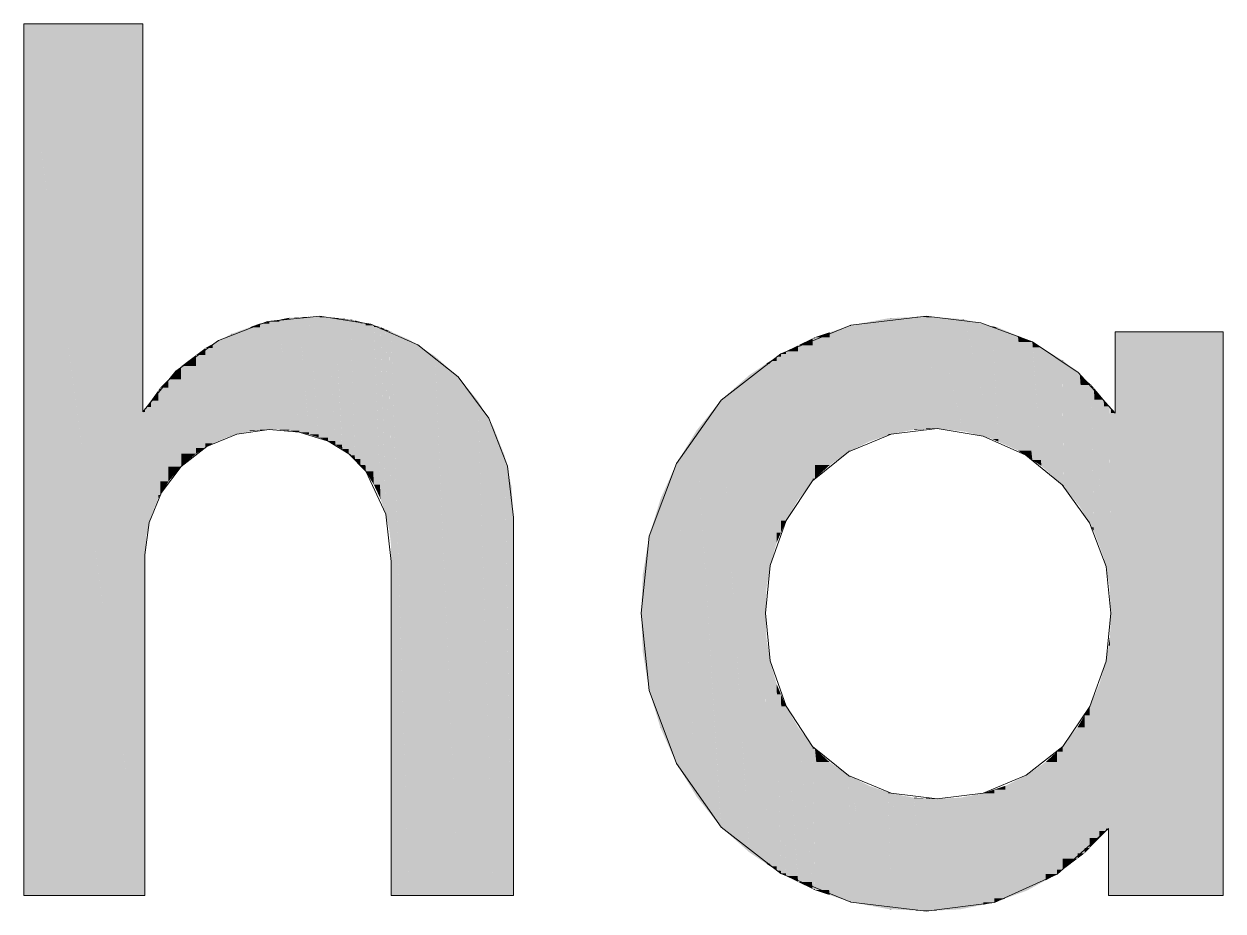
# Model space of a CAD drawing. Extents: x -1 to 1342, y -35 to 723.
# Drawn here: x 1217.997 to 1220.785, y 280.387 to 282.451 of the extents above; entities that cross this region are included whole.
import ezdxf

# ---------------------------------------------------------------- set-up
doc = ezdxf.new("R2010")
doc.units = 0
doc.layers.get('0').update_dxf_attribs({"lineweight": 18})
doc.layers.add('P11_Plankopf_Ausführung_AF_4_800 Plankopf', color=7, linetype='Continuous', lineweight=25)

# ---------------------------------------------------------------- blocks, each defined once
blk = doc.blocks.new('Referenz-A0SKLQSHLL', base_point=(1054.4775, 131.3883))
at = {"layer": 'P11_Plankopf_Ausführung_AF_4_800 Plankopf', "color": 0, "linetype": 'Continuous', "lineweight": 13, "ltscale": 16.9}
for p, q in [((1218.2731, 282.4514), (1217.9968, 282.4514)), ((1217.9968, 282.4514), (1217.9968, 280.4231)), ((1218.2731, 281.5486), (1218.2731, 282.4514)), ((1218.6846, 281.7711), (1218.5631, 281.7587)), ((1218.8031, 281.7531), (1218.6846, 281.7711)), ((1220.0949, 281.7711), (1219.9202, 281.7503)), ((1220.222, 281.7561), (1220.0949, 281.7711)), ((1218.5631, 281.7587), (1218.4489, 281.7152)), ((1218.913, 281.7051), (1218.8031, 281.7531)), ((1219.9202, 281.7503), (1219.7572, 281.6838)), ((1220.342, 281.7117), (1220.222, 281.7561)), ((1220.7854, 281.7353), (1220.5347, 281.7353)), ((1220.5347, 281.7353), (1220.5347, 281.5459)), ((1220.7854, 280.4231), (1220.7854, 281.7353)), ((1218.4489, 281.7152), (1218.35, 281.6435)), ((1220.4483, 281.6403), (1220.342, 281.7117)), ((1219.0067, 281.6303), (1218.913, 281.7051)), ((1219.7572, 281.6838), (1219.6179, 281.5763)), ((1218.35, 281.6435), (1218.2731, 281.5486)), ((1219.0778, 281.5338), (1219.0067, 281.6303)), ((1220.5347, 281.5459), (1220.4483, 281.6403)), ((1219.6179, 281.5763), (1219.5142, 281.4288)), ((1219.1216, 281.4222), (1219.0778, 281.5338)), ((1218.492, 281.4972), (1218.4222, 281.468)), ((1218.5671, 281.5074), (1218.492, 281.4972)), ((1218.6371, 281.5015), (1218.5671, 281.5074)), ((1218.7042, 281.4807), (1218.6371, 281.5015)), ((1220.0138, 281.4972), (1219.9147, 281.4555)), ((1220.1205, 281.5101), (1220.0138, 281.4972)), ((1220.2279, 281.4926), (1220.1205, 281.5101)), ((1220.3271, 281.4479), (1220.2279, 281.4926)), ((1218.4222, 281.468), (1218.3623, 281.4216)), ((1218.7522, 281.4511), (1218.7042, 281.4807)), ((1218.7915, 281.4107), (1218.7522, 281.4511)), ((1219.5142, 281.4288), (1219.451, 281.2599)), ((1219.9147, 281.4555), (1219.8308, 281.3883)), ((1220.4114, 281.379), (1220.3271, 281.4479)), ((1218.3623, 281.4216), (1218.3164, 281.3613)), ((1218.8382, 281.3106), (1218.7915, 281.4107)), ((1219.1349, 281.303), (1219.1216, 281.4222)), ((1219.8308, 281.3883), (1219.7692, 281.2959)), ((1220.475, 281.2907), (1220.4114, 281.379)), ((1218.3164, 281.3613), (1218.2878, 281.2913)), ((1218.2878, 281.2913), (1218.2782, 281.2161)), ((1218.8508, 281.2008), (1218.8382, 281.3106)), ((1219.1349, 280.4231), (1219.1349, 281.303)), ((1219.7692, 281.2959), (1219.7321, 281.1912)), ((1220.5136, 281.1889), (1220.475, 281.2907)), ((1219.451, 281.2599), (1219.4323, 281.0806)), ((1218.2782, 280.4231), (1218.2782, 281.2161)), ((1218.8508, 281.2008), (1218.8508, 280.4231)), ((1219.7321, 281.1912), (1219.7215, 281.0806)), ((1220.5245, 281.0806), (1220.5136, 281.1889)), ((1219.4323, 281.0806), (1219.4509, 280.9005)), ((1219.7215, 281.0806), (1219.7319, 280.9692)), ((1220.5136, 280.9689), (1220.5245, 281.0806)), ((1219.7319, 280.9692), (1219.7691, 280.8637)), ((1220.4755, 280.8633), (1220.5136, 280.9689)), ((1219.4509, 280.9005), (1219.5141, 280.7308)), ((1219.7691, 280.8637), (1219.8308, 280.7704)), ((1220.4127, 280.7704), (1220.4755, 280.8633)), ((1219.8308, 280.7704), (1219.9146, 280.703)), ((1220.3278, 280.7031), (1220.4127, 280.7704)), ((1219.5141, 280.7308), (1219.6179, 280.5824)), ((1219.9146, 280.703), (1220.0137, 280.6613)), ((1220.2279, 280.6613), (1220.3278, 280.7031)), ((1220.0137, 280.6613), (1220.1205, 280.6483)), ((1220.1205, 280.6483), (1220.2279, 280.6613)), ((1219.6179, 280.5824), (1219.7572, 280.4748)), ((1220.3994, 280.4732), (1220.5194, 280.5791)), ((1220.5194, 280.5791), (1220.5194, 280.4231)), ((1219.7572, 280.4748), (1219.9201, 280.4081)), ((1220.2536, 280.4074), (1220.3994, 280.4732)), ((1217.9968, 280.4231), (1218.2782, 280.4231)), ((1218.8508, 280.4231), (1219.1349, 280.4231)), ((1219.9201, 280.4081), (1220.0949, 280.3873)), ((1220.0949, 280.3873), (1220.2536, 280.4074)), ((1220.5194, 280.4231), (1220.7854, 280.4231))]:
    blk.add_line(p, q, dxfattribs=at)
at = {"layer": 'P11_Plankopf_Ausführung_AF_4_800 Plankopf', "color": 0, "linetype": 'Continuous', "lineweight": 0, "ltscale": 0.0169}
for points in [[(1217.9968, 280.4231), (1218.2731, 280.4231), (1217.9968, 282.4514)], [(1218.2731, 281.5486), (1218.2731, 282.4514), (1217.9968, 282.4514)], [(1218.2731, 281.5486), (1218.1198, 281.5486), (1217.9968, 282.4514)], [(1218.5905, 281.7585), (1218.5671, 281.7585), (1218.5905, 281.7631)], [(1218.6139, 281.7631), (1218.5905, 281.7631), (1218.6139, 281.7678)], [(1218.6137, 281.5071), (1218.5905, 281.5071), (1218.5905, 281.7631)], [(1218.6139, 281.5051), (1218.6139, 281.7631), (1218.5905, 281.7631)], [(1218.6147, 281.7678), (1218.6139, 281.7678), (1218.6147, 281.7679)], [(1218.6147, 281.5051), (1218.6139, 281.5051), (1218.6139, 281.7678)], [(1218.6147, 281.505), (1218.6147, 281.7678), (1218.6139, 281.7678)], [(1218.6371, 281.7679), (1218.6147, 281.7679), (1218.6371, 281.7689)], [(1218.6368, 281.505), (1218.6147, 281.505), (1218.6147, 281.7679)], [(1218.6371, 281.5015), (1218.6371, 281.7679), (1218.6147, 281.7679)], [(1218.66, 281.7689), (1218.6371, 281.7689), (1218.66, 281.77)], [(1218.6595, 281.5015), (1218.6371, 281.5015), (1218.6371, 281.7689)], [(1218.66, 281.4962), (1218.66, 281.7689), (1218.6371, 281.7689)], [(1218.6824, 281.77), (1218.66, 281.77), (1218.6824, 281.771)], [(1218.6818, 281.4962), (1218.66, 281.4962), (1218.66, 281.77)], [(1218.6824, 281.4892), (1218.6824, 281.77), (1218.66, 281.77)], [(1218.6846, 281.771), (1218.6824, 281.771), (1218.6846, 281.7711)], [(1218.6846, 281.4892), (1218.6824, 281.4892), (1218.6824, 281.771)], [(1218.6846, 281.4884), (1218.6846, 281.771), (1218.6824, 281.771)], [(1218.7037, 281.4884), (1218.6846, 281.4884), (1218.6846, 281.7711)], [(1218.7042, 281.7691), (1218.6847, 281.7691), (1218.6846, 281.7711)], [(1218.7042, 281.4807), (1218.7042, 281.7691), (1218.6847, 281.7691)], [(1218.7205, 281.4807), (1218.7042, 281.4807), (1218.7042, 281.7691)], [(1218.721, 281.7675), (1218.7043, 281.7675), (1218.7042, 281.7691)], [(1218.721, 281.4722), (1218.721, 281.7675), (1218.7043, 281.7675)], [(1218.7365, 281.4722), (1218.721, 281.4722), (1218.721, 281.7675)], [(1218.7371, 281.7659), (1218.7211, 281.7659), (1218.721, 281.7675)], [(1218.7371, 281.4623), (1218.7371, 281.7659), (1218.7211, 281.7659)], [(1218.7517, 281.4623), (1218.7371, 281.4623), (1218.7371, 281.7659)], [(1218.7522, 281.7644), (1218.7371, 281.7644), (1218.7371, 281.7659)], [(1218.7522, 281.4511), (1218.7522, 281.7644), (1218.7371, 281.7644)], [(1218.7563, 281.4511), (1218.7522, 281.4511), (1218.7522, 281.7644)], [(1218.7563, 281.764), (1218.7522, 281.764), (1218.7522, 281.7644)], [(1218.7563, 281.4476), (1218.7563, 281.764), (1218.7522, 281.764)], [(1218.7661, 281.4476), (1218.7563, 281.4476), (1218.7563, 281.764)], [(1218.7664, 281.7614), (1218.7564, 281.7614), (1218.7563, 281.764)], [(1220.0068, 281.7583), (1219.9628, 281.7583), (1220.0068, 281.7666)], [(1220.0138, 281.7666), (1220.0068, 281.7666), (1220.0138, 281.7669)], [(1220.0138, 281.4972), (1220.0068, 281.4972), (1220.0068, 281.7666)], [(1220.0138, 281.4972), (1220.0138, 281.7666), (1220.0068, 281.7666)], [(1220.0667, 281.7669), (1220.0138, 281.7669), (1220.0667, 281.7696)], [(1220.0667, 281.5074), (1220.0138, 281.5074), (1220.0138, 281.7669)], [(1220.0667, 281.5074), (1220.0667, 281.7669), (1220.0138, 281.7669)], [(1220.0949, 281.7696), (1220.0667, 281.7696), (1220.0949, 281.7711)], [(1220.0949, 281.5088), (1220.0667, 281.5088), (1220.0667, 281.7696)], [(1220.0949, 281.5088), (1220.0949, 281.7696), (1220.0667, 281.7696)], [(1220.1205, 281.5101), (1220.0949, 281.5101), (1220.0949, 281.7711)], [(1220.1205, 281.7691), (1220.0951, 281.7691), (1220.0949, 281.7711)], [(1220.1205, 281.5101), (1220.1205, 281.7691), (1220.0951, 281.7691)], [(1220.1786, 281.5101), (1220.1205, 281.5101), (1220.1205, 281.7691)], [(1220.1801, 281.7645), (1220.1215, 281.7645), (1220.1205, 281.7691)], [(1220.1801, 281.5036), (1220.1801, 281.7645), (1220.1215, 281.7645)], [(1220.1855, 281.5036), (1220.1801, 281.5036), (1220.1801, 281.7645)], [(1220.1855, 281.7632), (1220.1801, 281.7632), (1220.1801, 281.7645)], [(1220.1855, 281.503), (1220.1855, 281.7632), (1220.1801, 281.7632)], [(1220.2447, 281.503), (1220.1855, 281.503), (1220.1855, 281.7632)], [(1220.2486, 281.748), (1220.189, 281.748), (1220.1855, 281.7632)], [(1218.5217, 281.7307), (1218.4803, 281.7307), (1218.5217, 281.7456)], [(1218.5461, 281.7456), (1218.5217, 281.7456), (1218.5461, 281.7544)], [(1218.5461, 281.5057), (1218.5217, 281.5057), (1218.5217, 281.7456)], [(1218.5461, 281.5057), (1218.5461, 281.7456), (1218.5217, 281.7456)], [(1218.5671, 281.7544), (1218.5461, 281.7544), (1218.5671, 281.7585)], [(1218.5671, 281.5074), (1218.5461, 281.5074), (1218.5461, 281.7544)], [(1218.5671, 281.5074), (1218.5671, 281.7544), (1218.5461, 281.7544)], [(1218.5905, 281.5074), (1218.5671, 281.5074), (1218.5671, 281.7585)], [(1218.5905, 281.5071), (1218.5905, 281.7585), (1218.5671, 281.7585)], [(1218.7664, 281.4388), (1218.7664, 281.7614), (1218.7564, 281.7614)], [(1218.779, 281.4388), (1218.7664, 281.4388), (1218.7664, 281.7614)], [(1218.7795, 281.758), (1218.7665, 281.758), (1218.7664, 281.7614)], [(1218.7795, 281.4253), (1218.7795, 281.758), (1218.7665, 281.758)], [(1218.791, 281.4253), (1218.7795, 281.4253), (1218.7795, 281.758)], [(1218.7915, 281.7549), (1218.7796, 281.7549), (1218.7795, 281.758)], [(1218.7915, 281.4107), (1218.7915, 281.7549), (1218.7796, 281.7549)], [(1218.809, 281.4107), (1218.7915, 281.4107), (1218.7915, 281.7549)], [(1218.8106, 281.7499), (1218.7917, 281.7499), (1218.7915, 281.7549)], [(1218.8106, 281.3791), (1218.8106, 281.7499), (1218.7917, 281.7499)], [(1218.8248, 281.3791), (1218.8106, 281.3791), (1218.8106, 281.7499)], [(1218.8261, 281.7459), (1218.8108, 281.7459), (1218.8106, 281.7499)], [(1218.8261, 281.346), (1218.8261, 281.7459), (1218.8108, 281.7459)], [(1218.8262, 281.346), (1218.8261, 281.346), (1218.8261, 281.7459)], [(1218.8262, 281.7458), (1218.8261, 281.7458), (1218.8261, 281.7459)], [(1218.8262, 281.3456), (1218.8262, 281.7458), (1218.8261, 281.7458)], [(1218.8372, 281.3456), (1218.8262, 281.3456), (1218.8262, 281.7458)], [(1218.8382, 281.7406), (1218.8264, 281.7406), (1218.8262, 281.7458)], [(1218.8382, 281.3106), (1218.8382, 281.7406), (1218.8264, 281.7406)], [(1218.8457, 281.3106), (1218.8382, 281.3106), (1218.8382, 281.7406)], [(1218.8463, 281.737), (1218.8383, 281.737), (1218.8382, 281.7406)], [(1218.8463, 281.2745), (1218.8463, 281.737), (1218.8383, 281.737)], [(1218.8503, 281.2745), (1218.8463, 281.2745), (1218.8463, 281.737)], [(1218.8506, 281.7352), (1218.8464, 281.7352), (1218.8463, 281.737)], [(1218.8506, 281.2378), (1218.8506, 281.7352), (1218.8464, 281.7352)], [(1218.8508, 281.2378), (1218.8506, 281.2378), (1218.8506, 281.7352)], [(1218.8508, 281.735), (1218.8506, 281.735), (1218.8506, 281.7352)], [(1218.8508, 281.2008), (1218.8508, 281.735), (1218.8506, 281.735)], [(1218.8676, 281.2008), (1218.8508, 281.2008), (1218.8508, 281.735)], [(1218.8921, 281.717), (1218.8514, 281.717), (1218.8508, 281.735)], [(1219.9147, 281.7338), (1219.8704, 281.7338), (1219.9147, 281.7485)], [(1219.9202, 281.7485), (1219.9147, 281.7485), (1219.9202, 281.7503)], [(1219.9202, 281.4583), (1219.9147, 281.4583), (1219.9147, 281.7485)], [(1219.9202, 281.4583), (1219.9202, 281.7485), (1219.9147, 281.7485)], [(1219.9628, 281.7503), (1219.9202, 281.7503), (1219.9628, 281.7583)], [(1219.9628, 281.4798), (1219.9202, 281.4798), (1219.9202, 281.7503)], [(1219.9628, 281.4798), (1219.9628, 281.7503), (1219.9202, 281.7503)], [(1220.0068, 281.4948), (1219.9628, 281.4948), (1219.9628, 281.7583)], [(1220.0068, 281.4948), (1220.0068, 281.7583), (1219.9628, 281.7583)], [(1220.2486, 281.4858), (1220.2486, 281.748), (1220.189, 281.748)], [(1220.2628, 281.4858), (1220.2486, 281.4858), (1220.2486, 281.748)], [(1220.2632, 281.7445), (1220.2488, 281.7445), (1220.2486, 281.748)], [(1220.2632, 281.4792), (1220.2632, 281.7445), (1220.2488, 281.7445)], [(1220.3051, 281.4792), (1220.2632, 281.4792), (1220.2632, 281.7445)], [(1220.3083, 281.7257), (1220.2661, 281.7257), (1220.2632, 281.7445)], [(1220.5709, 281.5459), (1220.5347, 281.5459), (1220.5347, 281.7353)], [(1220.7854, 280.4231), (1220.7854, 281.7353), (1220.5347, 281.7353)], [(1218.4775, 281.7065), (1218.4355, 281.7065), (1218.4775, 281.7292)], [(1218.4803, 281.7292), (1218.4775, 281.7292), (1218.4803, 281.7307)], [(1218.4803, 281.4935), (1218.4775, 281.4935), (1218.4775, 281.7292)], [(1218.4803, 281.4935), (1218.4803, 281.7292), (1218.4775, 281.7292)], [(1218.5217, 281.5037), (1218.4803, 281.5037), (1218.4803, 281.7307)], [(1218.5217, 281.5037), (1218.5217, 281.7307), (1218.4803, 281.7307)], [(1218.8921, 280.4231), (1218.8921, 281.717), (1218.8514, 281.717)], [(1218.8921, 280.4231), (1218.9528, 280.4231), (1218.8921, 281.717)], [(1218.9528, 281.6782), (1218.8939, 281.6782), (1218.8921, 281.717)], [(1219.8308, 281.7033), (1219.7972, 281.7033), (1219.8308, 281.7198)], [(1219.8364, 281.7198), (1219.8308, 281.7198), (1219.8364, 281.7225)], [(1219.8364, 281.3935), (1219.8308, 281.3935), (1219.8308, 281.7198)], [(1219.8364, 281.3935), (1219.8364, 281.7198), (1219.8308, 281.7198)], [(1219.8704, 281.7225), (1219.8364, 281.7225), (1219.8704, 281.7338)], [(1219.8704, 281.4248), (1219.8364, 281.4248), (1219.8364, 281.7225)], [(1219.8704, 281.4248), (1219.8704, 281.7225), (1219.8364, 281.7225)], [(1219.9147, 281.4555), (1219.8704, 281.4555), (1219.8704, 281.7338)], [(1219.9147, 281.4555), (1219.9147, 281.7338), (1219.8704, 281.7338)], [(1220.3083, 281.4589), (1220.3083, 281.7257), (1220.2661, 281.7257)], [(1220.3395, 281.4589), (1220.3083, 281.4589), (1220.3083, 281.7257)], [(1220.342, 281.7117), (1220.3099, 281.7117), (1220.3083, 281.7257)], [(1220.342, 281.4368), (1220.342, 281.7117), (1220.3099, 281.7117)], [(1220.362, 281.4368), (1220.342, 281.4368), (1220.342, 281.7117)], [(1220.363, 281.6988), (1220.343, 281.6988), (1220.342, 281.7117)], [(1218.3968, 281.6553), (1218.3629, 281.6553), (1218.3968, 281.6809)], [(1218.4188, 281.6809), (1218.3968, 281.6809), (1218.4188, 281.6974)], [(1218.4188, 281.4649), (1218.3968, 281.4649), (1218.3968, 281.6809)], [(1218.4188, 281.4649), (1218.4188, 281.6809), (1218.3968, 281.6809)], [(1218.4355, 281.6974), (1218.4188, 281.6974), (1218.4355, 281.7065)], [(1218.4355, 281.4753), (1218.4188, 281.4753), (1218.4188, 281.6974)], [(1218.4355, 281.4753), (1218.4355, 281.6974), (1218.4188, 281.6974)], [(1218.4775, 281.4928), (1218.4355, 281.4928), (1218.4355, 281.7065)], [(1218.4775, 281.4928), (1218.4775, 281.7065), (1218.4355, 281.7065)], [(1219.7572, 281.6772), (1219.7474, 281.6772), (1219.7572, 281.6838)], [(1219.7692, 281.6838), (1219.7572, 281.6838), (1219.7692, 281.6897)], [(1219.7692, 281.2959), (1219.7572, 281.2959), (1219.7572, 281.6838)], [(1219.7692, 281.2959), (1219.7692, 281.6838), (1219.7572, 281.6838)], [(1219.7972, 281.6897), (1219.7692, 281.6897), (1219.7972, 281.7033)], [(1219.7972, 281.344), (1219.7692, 281.344), (1219.7692, 281.6897)], [(1219.7972, 281.344), (1219.7972, 281.6897), (1219.7692, 281.6897)], [(1219.8308, 281.3883), (1219.7972, 281.3883), (1219.7972, 281.7033)], [(1219.8308, 281.3883), (1219.8308, 281.7033), (1219.7972, 281.7033)], [(1220.363, 281.423), (1220.363, 281.6988), (1220.343, 281.6988)], [(1220.4048, 281.423), (1220.363, 281.423), (1220.363, 281.6988)], [(1220.4114, 281.6689), (1220.3675, 281.6689), (1220.363, 281.6988)], [(1218.3623, 281.6247), (1218.3329, 281.6247), (1218.3623, 281.6547)], [(1218.3629, 281.6547), (1218.3623, 281.6547), (1218.3629, 281.6553)], [(1218.3629, 281.4221), (1218.3623, 281.4221), (1218.3623, 281.6547)], [(1218.3629, 281.4221), (1218.3629, 281.6547), (1218.3623, 281.6547)], [(1218.3968, 281.4513), (1218.3629, 281.4513), (1218.3629, 281.6553)], [(1218.3968, 281.4513), (1218.3968, 281.6553), (1218.3629, 281.6553)], [(1218.9528, 280.4231), (1218.9528, 281.6782), (1218.8939, 281.6782)], [(1218.9528, 280.4231), (1219.0067, 280.4231), (1218.9528, 281.6782)], [(1219.0067, 281.6303), (1218.9549, 281.6303), (1218.9528, 281.6782)], [(1219.7215, 281.6347), (1219.6839, 281.6347), (1219.7215, 281.6599)], [(1219.7234, 281.6599), (1219.7215, 281.6599), (1219.7234, 281.6612)], [(1219.7234, 281.1362), (1219.7215, 281.1362), (1219.7215, 281.6599)], [(1219.7234, 281.1362), (1219.7234, 281.6599), (1219.7215, 281.6599)], [(1219.7321, 281.6612), (1219.7234, 281.6612), (1219.7321, 281.6669)], [(1219.7321, 281.1912), (1219.7234, 281.1912), (1219.7234, 281.6612)], [(1219.7321, 281.1912), (1219.7321, 281.6612), (1219.7234, 281.6612)], [(1219.7474, 281.6669), (1219.7321, 281.6669), (1219.7474, 281.6772)], [(1219.7474, 281.2447), (1219.7321, 281.2447), (1219.7321, 281.6669)], [(1219.7474, 281.2447), (1219.7474, 281.6669), (1219.7321, 281.6669)], [(1219.7572, 281.2677), (1219.7474, 281.2677), (1219.7474, 281.6772)], [(1219.7572, 281.2677), (1219.7572, 281.6772), (1219.7474, 281.6772)], [(1220.4114, 281.379), (1220.4114, 281.6689), (1220.3675, 281.6689)], [(1220.4147, 281.379), (1220.4114, 281.379), (1220.4114, 281.6689)], [(1220.4148, 281.6669), (1220.4115, 281.6669), (1220.4114, 281.6689)], [(1220.4148, 281.3749), (1220.4148, 281.6669), (1220.4115, 281.6669)], [(1220.4472, 281.3749), (1220.4148, 281.3749), (1220.4148, 281.6669)], [(1220.4524, 281.6345), (1220.4184, 281.6345), (1220.4148, 281.6669)], [(1218.3329, 281.6054), (1218.314, 281.6054), (1218.3329, 281.6247)], [(1218.3623, 281.4216), (1218.3329, 281.4216), (1218.3329, 281.6247)], [(1218.3623, 281.4216), (1218.3623, 281.6247), (1218.3329, 281.6247)], [(1219.0067, 280.4231), (1219.0067, 281.6303), (1218.9549, 281.6303)], [(1219.0067, 280.4231), (1219.0524, 280.4231), (1219.0067, 281.6303)], [(1219.0524, 281.5746), (1219.0088, 281.5746), (1219.0067, 281.6303)], [(1219.6839, 281.5763), (1219.6179, 281.5763), (1219.6839, 281.6347)], [(1219.6839, 280.5239), (1219.6839, 280.5239), (1219.6839, 281.6347)], [(1219.6839, 280.5239), (1219.6839, 281.6347), (1219.6839, 281.6347)], [(1219.6839, 281.6347), (1219.6839, 281.6347), (1219.6839, 281.6347)], [(1219.7207, 280.5239), (1219.6839, 280.5239), (1219.6839, 281.6347)], [(1219.7215, 280.4986), (1219.7215, 281.6347), (1219.6839, 281.6347)], [(1220.4524, 281.328), (1220.4524, 281.6345), (1220.4184, 281.6345)], [(1220.4759, 281.328), (1220.4524, 281.328), (1220.4524, 281.6345)], [(1220.4795, 281.6111), (1220.4542, 281.6111), (1220.4524, 281.6345)], [(1218.3093, 281.5749), (1218.292, 281.5749), (1218.3093, 281.5988)], [(1218.314, 281.5988), (1218.3093, 281.5988), (1218.314, 281.6054)], [(1218.314, 281.3557), (1218.3093, 281.3557), (1218.3093, 281.5988)], [(1218.314, 281.3557), (1218.314, 281.5988), (1218.3093, 281.5988)], [(1218.3329, 281.3869), (1218.314, 281.3869), (1218.314, 281.6054)], [(1218.3329, 281.3869), (1218.3329, 281.6054), (1218.314, 281.6054)], [(1220.4795, 281.2805), (1220.4795, 281.6111), (1220.4542, 281.6111)], [(1220.4847, 281.2805), (1220.4795, 281.2805), (1220.4795, 281.6111)], [(1220.4849, 281.6049), (1220.4796, 281.6049), (1220.4795, 281.6111)], [(1220.4849, 281.2712), (1220.4849, 281.6049), (1220.4796, 281.6049)], [(1220.5044, 281.2712), (1220.4849, 281.2712), (1220.4849, 281.6049)], [(1220.508, 281.5774), (1220.4865, 281.5774), (1220.4849, 281.6049)], [(1218.292, 281.5604), (1218.2816, 281.5604), (1218.292, 281.5749)], [(1218.3093, 281.348), (1218.292, 281.348), (1218.292, 281.5749)], [(1218.3093, 281.348), (1218.3093, 281.5749), (1218.292, 281.5749)], [(1219.0524, 280.4231), (1219.0524, 281.5746), (1219.0088, 281.5746)], [(1219.0524, 280.4231), (1219.0889, 280.4231), (1219.0524, 281.5746)], [(1219.0889, 281.5125), (1219.0544, 281.5125), (1219.0524, 281.5746)], [(1219.6179, 281.5058), (1219.5613, 281.5058), (1219.6179, 281.5763)], [(1219.6802, 280.5824), (1219.6179, 280.5824), (1219.6179, 281.5763)], [(1219.6839, 280.5239), (1219.6839, 281.5763), (1219.6179, 281.5763)], [(1220.508, 281.21), (1220.508, 281.5774), (1220.4865, 281.5774)], [(1220.5194, 281.21), (1220.508, 281.21), (1220.508, 281.5774)], [(1220.5213, 281.5617), (1220.5085, 281.5617), (1220.508, 281.5774)], [(1218.2731, 280.4231), (1218.2731, 281.5486), (1218.1198, 281.5486)], [(1218.2782, 281.5486), (1218.2731, 281.5486), (1218.2782, 281.5557)], [(1218.2731, 280.4231), (1218.2782, 280.4231), (1218.2731, 281.5486)], [(1218.2782, 281.2161), (1218.2782, 281.5486), (1218.2731, 281.5486)], [(1218.2782, 281.2161), (1218.2746, 281.2161), (1218.2731, 281.5486)], [(1218.2816, 281.5557), (1218.2782, 281.5557), (1218.2816, 281.5604)], [(1218.2816, 281.2615), (1218.2782, 281.2615), (1218.2782, 281.5557)], [(1218.2816, 281.2615), (1218.2816, 281.5557), (1218.2782, 281.5557)], [(1218.292, 281.3058), (1218.2816, 281.3058), (1218.2816, 281.5604)], [(1218.292, 281.3058), (1218.292, 281.5604), (1218.2816, 281.5604)], [(1220.5213, 281.1459), (1220.5213, 281.5617), (1220.5085, 281.5617)], [(1220.5241, 281.1459), (1220.5213, 281.1459), (1220.5213, 281.5617)], [(1220.5245, 281.558), (1220.5214, 281.558), (1220.5213, 281.5617)], [(1220.5245, 281.0806), (1220.5245, 281.558), (1220.5214, 281.558)], [(1220.5245, 280.4231), (1220.5347, 280.4231), (1220.5245, 281.558)], [(1220.5347, 281.5459), (1220.5246, 281.5459), (1220.5245, 281.558)], [(1220.5347, 280.4231), (1220.5347, 281.5459), (1220.5246, 281.5459)], [(1220.7854, 280.4231), (1220.5709, 281.5459), (1220.5347, 281.5459)], [(1220.5347, 280.4231), (1220.7854, 280.4231), (1220.5347, 281.5459)], [(1219.0889, 280.4231), (1219.0889, 281.5125), (1219.0544, 281.5125)], [(1219.0889, 280.4231), (1219.1152, 280.4231), (1219.0889, 281.5125)], [(1219.1152, 281.4454), (1219.0905, 281.4454), (1219.0889, 281.5125)], [(1218.4355, 281.4753), (1218.4775, 281.4928), (1218.4355, 281.4928)], [(1218.4775, 281.4928), (1218.4803, 281.4935), (1218.4775, 281.4935)], [(1218.4803, 281.4935), (1218.5217, 281.5037), (1218.4803, 281.5037)], [(1218.5217, 281.5037), (1218.5461, 281.5057), (1218.5217, 281.5057)], [(1218.5461, 281.5057), (1218.5671, 281.5074), (1218.5461, 281.5074)], [(1218.5905, 281.5071), (1218.5905, 281.5074), (1218.5671, 281.5074)], [(1218.6139, 281.5051), (1218.6137, 281.5071), (1218.5905, 281.5071)], [(1218.6147, 281.505), (1218.6147, 281.5051), (1218.6139, 281.5051)], [(1218.6371, 281.5015), (1218.6368, 281.505), (1218.6147, 281.505)], [(1218.66, 281.4962), (1218.6595, 281.5015), (1218.6371, 281.5015)], [(1218.6824, 281.4892), (1218.6818, 281.4962), (1218.66, 281.4962)], [(1218.6846, 281.4884), (1218.6846, 281.4892), (1218.6824, 281.4892)], [(1218.7042, 281.4807), (1218.7037, 281.4884), (1218.6846, 281.4884)], [(1219.5613, 281.4288), (1219.5142, 281.4288), (1219.5613, 281.5057)], [(1219.5613, 281.5057), (1219.5613, 281.5057), (1219.5613, 281.5058)], [(1219.6135, 280.6532), (1219.5613, 280.6532), (1219.5613, 281.5058)], [(1219.6179, 280.5824), (1219.6179, 281.5058), (1219.5613, 281.5058)], [(1219.5613, 280.6533), (1219.5613, 280.6533), (1219.5613, 281.5057)], [(1219.5613, 280.6532), (1219.5613, 281.5057), (1219.5613, 281.5057)], [(1219.9628, 281.4798), (1220.0068, 281.4948), (1219.9628, 281.4948)], [(1220.0068, 281.4948), (1220.0138, 281.4972), (1220.0068, 281.4972)], [(1220.0138, 281.4972), (1220.0667, 281.5074), (1220.0138, 281.5074)], [(1220.0667, 281.5074), (1220.0949, 281.5088), (1220.0667, 281.5088)], [(1220.0949, 281.5088), (1220.1205, 281.5101), (1220.0949, 281.5101)], [(1220.1801, 281.5036), (1220.1786, 281.5101), (1220.1205, 281.5101)], [(1220.1855, 281.503), (1220.1855, 281.5036), (1220.1801, 281.5036)], [(1220.2486, 281.4858), (1220.2447, 281.503), (1220.1855, 281.503)], [(1220.2632, 281.4792), (1220.2628, 281.4858), (1220.2486, 281.4858)], [(1218.3968, 281.4513), (1218.4188, 281.4649), (1218.3968, 281.4649)], [(1218.4188, 281.4649), (1218.4355, 281.4753), (1218.4188, 281.4753)], [(1218.721, 281.4722), (1218.7205, 281.4807), (1218.7042, 281.4807)], [(1218.7371, 281.4623), (1218.7365, 281.4722), (1218.721, 281.4722)], [(1218.7522, 281.4511), (1218.7517, 281.4623), (1218.7371, 281.4623)], [(1219.9147, 281.4555), (1219.9202, 281.4583), (1219.9147, 281.4583)], [(1219.9202, 281.4583), (1219.9628, 281.4798), (1219.9202, 281.4798)], [(1220.3083, 281.4589), (1220.3051, 281.4792), (1220.2632, 281.4792)], [(1220.342, 281.4368), (1220.3395, 281.4589), (1220.3083, 281.4589)], [(1218.3629, 281.4221), (1218.3968, 281.4513), (1218.3629, 281.4513)], [(1218.7563, 281.4476), (1218.7563, 281.4511), (1218.7522, 281.4511)], [(1218.7664, 281.4388), (1218.7661, 281.4476), (1218.7563, 281.4476)], [(1218.7795, 281.4253), (1218.779, 281.4388), (1218.7664, 281.4388)], [(1219.1152, 280.4231), (1219.1152, 281.4454), (1219.0905, 281.4454)], [(1219.1152, 280.4231), (1219.1307, 280.4231), (1219.1152, 281.4454)], [(1219.1307, 281.375), (1219.1163, 281.375), (1219.1152, 281.4454)], [(1219.5141, 281.3463), (1219.4772, 281.3463), (1219.5141, 281.4285)], [(1219.5142, 281.4285), (1219.5141, 281.4285), (1219.5142, 281.4288)], [(1219.5142, 280.7308), (1219.5141, 280.7308), (1219.5141, 281.4285)], [(1219.5142, 280.7306), (1219.5142, 281.4285), (1219.5141, 281.4285)], [(1219.5566, 280.7306), (1219.5142, 280.7306), (1219.5142, 281.4288)], [(1219.5613, 280.6533), (1219.5613, 281.4288), (1219.5142, 281.4288)], [(1219.8704, 281.4248), (1219.9147, 281.4555), (1219.8704, 281.4555)], [(1220.363, 281.423), (1220.362, 281.4368), (1220.342, 281.4368)], [(1218.3329, 281.3869), (1218.3623, 281.4216), (1218.3329, 281.4216)], [(1218.3623, 281.4216), (1218.3629, 281.4221), (1218.3623, 281.4221)], [(1218.7915, 281.4107), (1218.791, 281.4253), (1218.7795, 281.4253)], [(1218.8106, 281.3791), (1218.809, 281.4107), (1218.7915, 281.4107)], [(1219.8364, 281.3935), (1219.8704, 281.4248), (1219.8364, 281.4248)], [(1220.4114, 281.379), (1220.4048, 281.423), (1220.363, 281.423)], [(1218.314, 281.3557), (1218.3329, 281.3869), (1218.314, 281.3869)], [(1218.8261, 281.346), (1218.8248, 281.3791), (1218.8106, 281.3791)], [(1219.1307, 280.4231), (1219.1307, 281.375), (1219.1163, 281.375)], [(1219.1307, 280.4231), (1219.1349, 280.4231), (1219.1307, 281.375)], [(1219.1349, 281.303), (1219.131, 281.303), (1219.1307, 281.375)], [(1219.7972, 281.344), (1219.8308, 281.3883), (1219.7972, 281.3883)], [(1219.8308, 281.3883), (1219.8364, 281.3935), (1219.8308, 281.3935)], [(1220.4148, 281.3749), (1220.4147, 281.379), (1220.4114, 281.379)], [(1220.4524, 281.328), (1220.4472, 281.3749), (1220.4148, 281.3749)], [(1218.292, 281.3058), (1218.3093, 281.348), (1218.292, 281.348)], [(1218.3093, 281.348), (1218.314, 281.3557), (1218.3093, 281.3557)], [(1218.8262, 281.3456), (1218.8262, 281.346), (1218.8261, 281.346)], [(1218.8382, 281.3106), (1218.8372, 281.3456), (1218.8262, 281.3456)], [(1219.4771, 281.2599), (1219.451, 281.2599), (1219.4771, 281.3459)], [(1219.4772, 281.3459), (1219.4771, 281.3459), (1219.4772, 281.3463)], [(1219.4772, 280.8136), (1219.4771, 280.8136), (1219.4771, 281.3459)], [(1219.4772, 280.8133), (1219.4772, 281.3459), (1219.4771, 281.3459)], [(1219.5092, 280.8133), (1219.4772, 280.8133), (1219.4772, 281.3463)], [(1219.5141, 280.7308), (1219.5141, 281.3463), (1219.4772, 281.3463)], [(1219.7692, 281.2959), (1219.7972, 281.344), (1219.7692, 281.344)], [(1220.4795, 281.2805), (1220.4759, 281.328), (1220.4524, 281.328)], [(1218.2816, 281.2615), (1218.292, 281.3058), (1218.2816, 281.3058)], [(1218.8463, 281.2745), (1218.8457, 281.3106), (1218.8382, 281.3106)], [(1219.1349, 280.4231), (1219.1349, 281.303), (1219.131, 281.303)], [(1219.7572, 281.2677), (1219.7692, 281.2959), (1219.7572, 281.2959)], [(1218.2782, 281.2161), (1218.2816, 281.2615), (1218.2782, 281.2615)], [(1218.8506, 281.2378), (1218.8503, 281.2745), (1218.8463, 281.2745)], [(1219.7474, 281.2447), (1219.7572, 281.2677), (1219.7474, 281.2677)], [(1220.4849, 281.2712), (1220.4847, 281.2805), (1220.4795, 281.2805)], [(1220.508, 281.21), (1220.5044, 281.2712), (1220.4849, 281.2712)], [(1218.8508, 281.2008), (1218.8508, 281.2378), (1218.8506, 281.2378)], [(1219.4509, 281.1708), (1219.436, 281.1708), (1219.4509, 281.2592)], [(1219.451, 281.2592), (1219.4509, 281.2592), (1219.451, 281.2599)], [(1219.451, 280.9005), (1219.4509, 280.9005), (1219.4509, 281.2592)], [(1219.451, 280.9001), (1219.451, 281.2592), (1219.4509, 281.2592)], [(1219.4721, 280.9001), (1219.451, 280.9001), (1219.451, 281.2599)], [(1219.4771, 280.8136), (1219.4771, 281.2599), (1219.451, 281.2599)], [(1219.7321, 281.1912), (1219.7474, 281.2447), (1219.7321, 281.2447)], [(1218.2782, 280.4231), (1218.2782, 281.2161), (1218.2746, 281.2161)], [(1220.5213, 281.1459), (1220.5194, 281.21), (1220.508, 281.21)], [(1218.8921, 280.4231), (1218.8676, 281.2008), (1218.8508, 281.2008)], [(1218.8508, 280.4231), (1218.8921, 280.4231), (1218.8508, 281.2008)], [(1219.7234, 281.1362), (1219.7321, 281.1912), (1219.7234, 281.1912)], [(1219.4359, 281.0806), (1219.4323, 281.0806), (1219.4359, 281.169)], [(1219.436, 281.169), (1219.4359, 281.169), (1219.436, 281.1708)], [(1219.436, 280.9899), (1219.4359, 280.9899), (1219.4359, 281.169)], [(1219.436, 280.9895), (1219.436, 281.169), (1219.4359, 281.169)], [(1219.446, 280.9895), (1219.436, 280.9895), (1219.436, 281.1708)], [(1219.4509, 280.9005), (1219.4509, 281.1708), (1219.436, 281.1708)], [(1219.7215, 281.0806), (1219.7234, 281.1362), (1219.7215, 281.1362)], [(1220.5245, 281.0806), (1220.5241, 281.1459), (1220.5213, 281.1459)], [(1219.4359, 280.9899), (1219.4359, 281.0806), (1219.4323, 281.0806)], [(1219.7233, 280.4986), (1219.7215, 280.4986), (1219.7215, 281.0806)], [(1219.7233, 281.0246), (1219.7217, 281.0246), (1219.7215, 281.0806)], [(1220.5245, 281.0244), (1220.5225, 281.0244), (1220.5245, 281.0806)], [(1219.7233, 280.4975), (1219.7233, 281.0246), (1219.7217, 281.0246)], [(1219.7318, 280.4975), (1219.7233, 280.4975), (1219.7233, 281.0246)], [(1219.7319, 280.9692), (1219.7242, 280.9692), (1219.7233, 281.0246)], [(1220.5225, 281.0049), (1220.5194, 281.0049), (1220.5225, 281.0244)], [(1220.5225, 280.4231), (1220.5245, 280.4231), (1220.5225, 281.0244)], [(1220.5245, 280.4231), (1220.5245, 281.0244), (1220.5225, 281.0244)], [(1219.436, 280.9895), (1219.436, 280.9899), (1219.4359, 280.9899)], [(1219.4509, 280.9005), (1219.446, 280.9895), (1219.436, 280.9895)], [(1220.5194, 280.9689), (1220.5136, 280.9689), (1220.5194, 281.0049)], [(1220.5217, 280.5791), (1220.5194, 280.5791), (1220.5194, 281.0049)], [(1220.5225, 280.4231), (1220.5225, 281.0049), (1220.5194, 281.0049)], [(1219.7319, 280.4917), (1219.7319, 280.9692), (1219.7242, 280.9692)], [(1219.747, 280.4917), (1219.7319, 280.4917), (1219.7319, 280.9692)], [(1219.7473, 280.9153), (1219.7336, 280.9153), (1219.7319, 280.9692)], [(1220.5136, 280.9149), (1220.4978, 280.9149), (1220.5136, 280.9689)], [(1220.5194, 280.5791), (1220.5136, 280.5791), (1220.5136, 280.9689)], [(1220.5194, 280.5791), (1220.5194, 280.9689), (1220.5136, 280.9689)], [(1219.451, 280.9001), (1219.451, 280.9005), (1219.4509, 280.9005)], [(1219.4771, 280.8136), (1219.4721, 280.9001), (1219.451, 280.9001)], [(1219.7473, 280.4814), (1219.7473, 280.9153), (1219.7336, 280.9153)], [(1219.757, 280.4814), (1219.7473, 280.4814), (1219.7473, 280.9153)], [(1219.7572, 280.8919), (1219.7478, 280.8919), (1219.7473, 280.9153)], [(1220.4978, 280.8633), (1220.4755, 280.8633), (1220.4978, 280.9149)], [(1220.5136, 280.5732), (1220.4978, 280.5732), (1220.4978, 280.9149)], [(1220.5136, 280.5732), (1220.5136, 280.9149), (1220.4978, 280.9149)], [(1219.7572, 280.4748), (1219.7572, 280.8919), (1219.7478, 280.8919)], [(1219.7689, 280.4748), (1219.7572, 280.4748), (1219.7572, 280.8919)], [(1219.7691, 280.8637), (1219.7579, 280.8637), (1219.7572, 280.8919)], [(1219.7691, 280.4689), (1219.7691, 280.8637), (1219.7579, 280.8637)], [(1219.7961, 280.4689), (1219.7691, 280.4689), (1219.7691, 280.8637)], [(1219.7971, 280.8151), (1219.7724, 280.8151), (1219.7691, 280.8637)], [(1220.4634, 280.8149), (1220.447, 280.8149), (1220.4634, 280.8427)], [(1220.4755, 280.8427), (1220.4634, 280.8427), (1220.4755, 280.8633)], [(1220.4755, 280.5342), (1220.4634, 280.5342), (1220.4634, 280.8427)], [(1220.4755, 280.5342), (1220.4755, 280.8427), (1220.4634, 280.8427)], [(1220.4978, 280.557), (1220.4755, 280.557), (1220.4755, 280.8633)], [(1220.4978, 280.557), (1220.4978, 280.8633), (1220.4755, 280.8633)], [(1219.7971, 280.4552), (1219.7971, 280.8151), (1219.7724, 280.8151)], [(1219.8293, 280.4552), (1219.7971, 280.4552), (1219.7971, 280.8151)], [(1219.8308, 280.7704), (1219.8011, 280.7704), (1219.7971, 280.8151)], [(1220.447, 280.7704), (1220.4127, 280.7704), (1220.447, 280.8149)], [(1220.4634, 280.5217), (1220.447, 280.5217), (1220.447, 280.8149)], [(1220.4634, 280.5217), (1220.4634, 280.8149), (1220.447, 280.8149)], [(1219.4772, 280.8133), (1219.4772, 280.8136), (1219.4771, 280.8136)], [(1219.5141, 280.7308), (1219.5092, 280.8133), (1219.4772, 280.8133)], [(1219.8308, 280.4387), (1219.8308, 280.7704), (1219.8011, 280.7704)], [(1219.8363, 280.4387), (1219.8308, 280.4387), (1219.8308, 280.7704)], [(1219.8364, 280.7653), (1219.8309, 280.7653), (1219.8308, 280.7704)], [(1219.8364, 280.436), (1219.8364, 280.7653), (1219.8309, 280.7653)], [(1219.8693, 280.436), (1219.8364, 280.436), (1219.8364, 280.7653)], [(1219.8704, 280.7338), (1219.8395, 280.7338), (1219.8364, 280.7653)], [(1220.4127, 280.7583), (1220.3994, 280.7583), (1220.4127, 280.7704)], [(1220.447, 280.5093), (1220.4127, 280.5093), (1220.4127, 280.7704)], [(1220.447, 280.5093), (1220.447, 280.7704), (1220.4127, 280.7704)], [(1219.5142, 280.7306), (1219.5142, 280.7308), (1219.5141, 280.7308)], [(1219.5613, 280.6533), (1219.5566, 280.7306), (1219.5142, 280.7306)], [(1219.8704, 280.4247), (1219.8704, 280.7338), (1219.8395, 280.7338)], [(1219.9126, 280.4247), (1219.8704, 280.4247), (1219.8704, 280.7338)], [(1219.9146, 280.703), (1219.8746, 280.703), (1219.8704, 280.7338)], [(1220.3726, 280.7039), (1220.329, 280.7039), (1220.3726, 280.7338)], [(1220.3994, 280.7338), (1220.3726, 280.7338), (1220.3994, 280.7583)], [(1220.3994, 280.4732), (1220.3726, 280.4732), (1220.3726, 280.7338)], [(1220.3994, 280.4732), (1220.3994, 280.7338), (1220.3726, 280.7338)], [(1220.4127, 280.4833), (1220.3994, 280.4833), (1220.3994, 280.7583)], [(1220.4127, 280.4833), (1220.4127, 280.7583), (1220.3994, 280.7583)], [(1219.9146, 280.4099), (1219.9146, 280.703), (1219.8746, 280.703)], [(1219.9201, 280.4099), (1219.9146, 280.4099), (1219.9146, 280.703)], [(1219.9201, 280.7003), (1219.9147, 280.7003), (1219.9146, 280.703)], [(1220.3278, 280.6788), (1220.2793, 280.6788), (1220.3278, 280.7031)], [(1220.329, 280.7031), (1220.3278, 280.7031), (1220.329, 280.7039)], [(1220.329, 280.4348), (1220.3278, 280.4348), (1220.3278, 280.7031)], [(1220.329, 280.4348), (1220.329, 280.7031), (1220.3278, 280.7031)], [(1220.3726, 280.4586), (1220.329, 280.4586), (1220.329, 280.7039)], [(1220.3726, 280.4586), (1220.3726, 280.7039), (1220.329, 280.7039)], [(1219.9201, 280.4081), (1219.9201, 280.7003), (1219.9147, 280.7003)], [(1219.9616, 280.4081), (1219.9201, 280.4081), (1219.9201, 280.7003)], [(1219.9627, 280.6787), (1219.9232, 280.6787), (1219.9201, 280.7003)], [(1219.9627, 280.4001), (1219.9627, 280.6787), (1219.9232, 280.6787)], [(1220.0055, 280.4001), (1219.9627, 280.4001), (1219.9627, 280.6787)], [(1220.0068, 280.6636), (1219.965, 280.6636), (1219.9627, 280.6787)], [(1220.2793, 280.6701), (1220.2536, 280.6701), (1220.2793, 280.6788)], [(1220.3278, 280.4344), (1220.2793, 280.4344), (1220.2793, 280.6788)], [(1220.3278, 280.4344), (1220.3278, 280.6788), (1220.2793, 280.6788)], [(1219.5613, 280.6532), (1219.5613, 280.6533), (1219.5613, 280.6533)], [(1219.6179, 280.5824), (1219.6135, 280.6532), (1219.5613, 280.6532)], [(1220.0068, 280.3918), (1220.0068, 280.6636), (1219.965, 280.6636)], [(1220.0137, 280.3918), (1220.0068, 280.3918), (1220.0068, 280.6636)], [(1220.0137, 280.6613), (1220.0069, 280.6613), (1220.0068, 280.6636)], [(1220.0137, 280.3915), (1220.0137, 280.6613), (1220.0069, 280.6613)], [(1220.0661, 280.3915), (1220.0137, 280.3915), (1220.0137, 280.6613)], [(1220.0666, 280.6511), (1220.0157, 280.6511), (1220.0137, 280.6613)], [(1220.0666, 280.3888), (1220.0666, 280.6511), (1220.0157, 280.6511)], [(1220.0948, 280.3888), (1220.0666, 280.3888), (1220.0666, 280.6511)], [(1220.0949, 280.6496), (1220.0668, 280.6496), (1220.0666, 280.6511)], [(1220.0949, 280.3873), (1220.0949, 280.6496), (1220.0668, 280.6496)], [(1220.1205, 280.3886), (1220.0949, 280.3886), (1220.0949, 280.6496)], [(1220.1205, 280.6483), (1220.095, 280.6483), (1220.0949, 280.6496)], [(1220.1205, 280.3886), (1220.1205, 280.6483), (1220.095, 280.6483)], [(1220.1746, 280.6483), (1220.1205, 280.6483), (1220.1746, 280.6511)], [(1220.1746, 280.3914), (1220.1205, 280.3914), (1220.1205, 280.6483)], [(1220.1746, 280.3914), (1220.1746, 280.6483), (1220.1205, 280.6483)], [(1220.175, 280.6511), (1220.1746, 280.6511), (1220.175, 280.6512)], [(1220.175, 280.3914), (1220.1746, 280.3914), (1220.1746, 280.6511)], [(1220.175, 280.3914), (1220.175, 280.6511), (1220.1746, 280.6511)], [(1220.2279, 280.6512), (1220.175, 280.6512), (1220.2279, 280.6613)], [(1220.2279, 280.4021), (1220.175, 280.4021), (1220.175, 280.6512)], [(1220.2279, 280.4021), (1220.2279, 280.6512), (1220.175, 280.6512)], [(1220.2536, 280.6613), (1220.2279, 280.6613), (1220.2536, 280.6701)], [(1220.2536, 280.4074), (1220.2279, 280.4074), (1220.2279, 280.6613)], [(1220.2536, 280.4074), (1220.2536, 280.6613), (1220.2279, 280.6613)], [(1220.2793, 280.4167), (1220.2536, 280.4167), (1220.2536, 280.6701)], [(1220.2793, 280.4167), (1220.2793, 280.6701), (1220.2536, 280.6701)], [(1219.6839, 280.5239), (1219.6802, 280.5824), (1219.6179, 280.5824)], [(1220.4978, 280.557), (1220.5136, 280.5732), (1220.4978, 280.5732)], [(1220.5136, 280.5732), (1220.5194, 280.5791), (1220.5136, 280.5791)], [(1220.5225, 280.4231), (1220.5217, 280.5791), (1220.5194, 280.5791)], [(1220.5194, 280.4231), (1220.5225, 280.4231), (1220.5194, 280.5791)], [(1220.4755, 280.5342), (1220.4978, 280.557), (1220.4755, 280.557)], [(1219.6839, 280.5239), (1219.6839, 280.5239), (1219.6839, 280.5239)], [(1219.7215, 280.4986), (1219.7207, 280.5239), (1219.6839, 280.5239)], [(1220.4127, 280.4833), (1220.447, 280.5093), (1220.4127, 280.5093)], [(1220.447, 280.5093), (1220.4634, 280.5217), (1220.447, 280.5217)], [(1220.4634, 280.5217), (1220.4755, 280.5342), (1220.4634, 280.5342)], [(1219.7233, 280.4975), (1219.7233, 280.4986), (1219.7215, 280.4986)], [(1219.7319, 280.4917), (1219.7318, 280.4975), (1219.7233, 280.4975)], [(1219.7473, 280.4814), (1219.747, 280.4917), (1219.7319, 280.4917)], [(1219.7572, 280.4748), (1219.757, 280.4814), (1219.7473, 280.4814)], [(1220.3994, 280.4732), (1220.4127, 280.4833), (1220.3994, 280.4833)], [(1219.7691, 280.4689), (1219.7689, 280.4748), (1219.7572, 280.4748)], [(1219.7971, 280.4552), (1219.7961, 280.4689), (1219.7691, 280.4689)], [(1219.8308, 280.4387), (1219.8293, 280.4552), (1219.7971, 280.4552)], [(1220.329, 280.4348), (1220.3726, 280.4586), (1220.329, 280.4586)], [(1220.3726, 280.4586), (1220.3994, 280.4732), (1220.3726, 280.4732)], [(1219.8364, 280.436), (1219.8363, 280.4387), (1219.8308, 280.4387)], [(1219.8704, 280.4247), (1219.8693, 280.436), (1219.8364, 280.436)], [(1219.9146, 280.4099), (1219.9126, 280.4247), (1219.8704, 280.4247)], [(1220.2793, 280.4167), (1220.3278, 280.4344), (1220.2793, 280.4344)], [(1220.3278, 280.4344), (1220.329, 280.4348), (1220.3278, 280.4348)], [(1219.9201, 280.4081), (1219.9201, 280.4099), (1219.9146, 280.4099)], [(1219.9627, 280.4001), (1219.9616, 280.4081), (1219.9201, 280.4081)], [(1220.0068, 280.3918), (1220.0055, 280.4001), (1219.9627, 280.4001)], [(1220.175, 280.3914), (1220.2279, 280.4021), (1220.175, 280.4021)], [(1220.2279, 280.4021), (1220.2536, 280.4074), (1220.2279, 280.4074)], [(1220.2536, 280.4074), (1220.2793, 280.4167), (1220.2536, 280.4167)], [(1220.0137, 280.3915), (1220.0137, 280.3918), (1220.0068, 280.3918)], [(1220.0666, 280.3888), (1220.0661, 280.3915), (1220.0137, 280.3915)], [(1220.0949, 280.3873), (1220.0948, 280.3888), (1220.0666, 280.3888)], [(1220.0949, 280.3873), (1220.1205, 280.3886), (1220.0949, 280.3886)], [(1220.1205, 280.3886), (1220.1746, 280.3914), (1220.1205, 280.3914)], [(1220.1746, 280.3914), (1220.175, 280.3914), (1220.1746, 280.3914)]]:
    blk.add_solid(points, dxfattribs=at)

msp = doc.modelspace()

# ---------------------------------------------------------------- block references
at = {"color": 8, "lineweight": 25, "ltscale": 0.25, "true_color": 0x808080}
msp.add_blockref('Referenz-A0SKLQSHLL', (1054.4775, 131.3883), dxfattribs=at)

doc.saveas('drawing.dxf')
